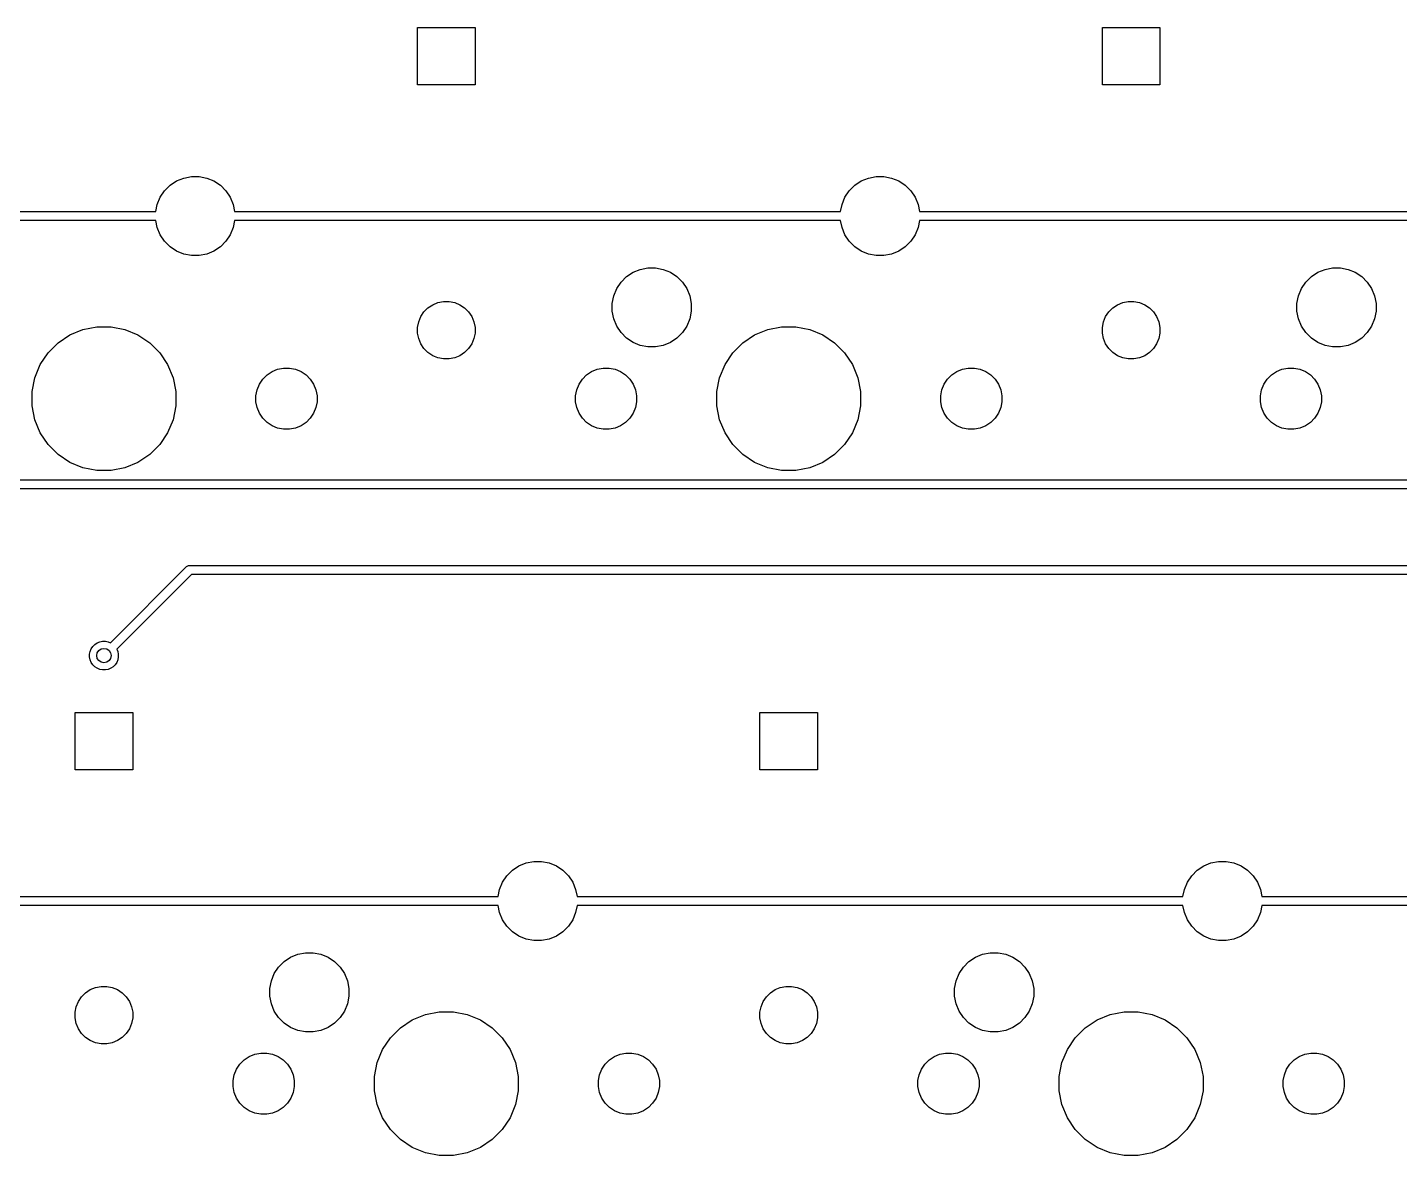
# Model space of a CAD drawing. Extents: x 0.4 to 33.6, y -21.6 to -0.4.
# Drawn here: x 5.541 to 7.044, y -2.985 to -1.75 of the extents above; entities that cross this region are included whole.
import ezdxf

# ---------------------------------------------------------------- set-up
doc = ezdxf.new("R2010")
doc.units = 0
doc.header["$MEASUREMENT"] = 0
doc.layers.add('BLACK', color=7, linetype='CONTINUOUS')

msp = doc.modelspace()

# ---------------------------------------------------------------- linework, layer by layer
at = {"layer": 'BLACK', "linetype": 'CONTINUOUS'}
for p, q in [((5.9685, -1.81275), (5.9685, -1.74975)), ((5.9685, -1.74975), (6.0315, -1.74975)), ((6.0315, -1.74975), (6.0315, -1.81275)), ((6.7185, -1.81275), (6.7185, -1.74975)), ((6.7185, -1.74975), (6.7815, -1.74975)), ((6.7815, -1.74975), (6.7815, -1.81275)), ((6.0315, -1.81275), (5.9685, -1.81275)), ((6.7815, -1.81275), (6.7185, -1.81275)), ((5.69136, -1.92864), (5.69739, -1.92261)), ((5.69739, -1.92261), (5.70449, -1.91787)), ((5.70449, -1.91787), (5.71237, -1.91461)), ((5.71237, -1.91461), (5.72073, -1.91294)), ((5.72073, -1.91294), (5.72927, -1.91294)), ((5.72927, -1.91294), (5.73763, -1.91461)), ((5.73763, -1.91461), (5.74551, -1.91787)), ((5.74551, -1.91787), (5.75261, -1.92261)), ((5.75261, -1.92261), (5.75864, -1.92864)), ((6.44136, -1.92864), (6.44739, -1.92261)), ((6.44739, -1.92261), (6.45449, -1.91787)), ((6.45449, -1.91787), (6.46237, -1.91461)), ((6.46237, -1.91461), (6.47073, -1.91294)), ((6.47073, -1.91294), (6.47927, -1.91294)), ((6.47927, -1.91294), (6.48763, -1.91461)), ((6.48763, -1.91461), (6.49551, -1.91787)), ((6.49551, -1.91787), (6.50261, -1.92261)), ((6.50261, -1.92261), (6.50864, -1.92864)), ((5.68336, -1.94362), (5.68662, -1.93574)), ((5.68662, -1.93574), (5.69136, -1.92864)), ((5.75864, -1.92864), (5.76338, -1.93574)), ((5.76338, -1.93574), (5.76664, -1.94362)), ((6.43336, -1.94362), (6.43662, -1.93574)), ((6.43662, -1.93574), (6.44136, -1.92864)), ((6.50864, -1.92864), (6.51338, -1.93574)), ((6.51338, -1.93574), (6.51664, -1.94362)), ((5.01818, -1.95133), (5.68182, -1.95133)), ((5.68182, -1.95133), (5.68336, -1.94362)), ((5.76664, -1.94362), (5.76818, -1.95133)), ((5.76818, -1.95133), (6.43182, -1.95133)), ((6.43182, -1.95133), (6.43336, -1.94362)), ((6.51664, -1.94362), (6.51818, -1.95133)), ((6.51818, -1.95133), (7.18182, -1.95133)), ((5.68182, -1.96117), (5.01818, -1.96117)), ((5.68336, -1.96888), (5.68182, -1.96117)), ((5.76818, -1.96117), (5.76664, -1.96888)), ((6.43182, -1.96117), (5.76818, -1.96117)), ((6.43336, -1.96888), (6.43182, -1.96117)), ((6.51818, -1.96117), (6.51664, -1.96888)), ((7.18182, -1.96117), (6.51818, -1.96117)), ((5.68662, -1.97676), (5.68336, -1.96888)), ((5.69136, -1.98386), (5.68662, -1.97676)), ((5.76338, -1.97676), (5.75864, -1.98386)), ((5.76664, -1.96888), (5.76338, -1.97676)), ((6.43662, -1.97676), (6.43336, -1.96888)), ((6.44136, -1.98386), (6.43662, -1.97676)), ((6.51338, -1.97676), (6.50864, -1.98386)), ((6.51664, -1.96888), (6.51338, -1.97676)), ((5.69739, -1.98989), (5.69136, -1.98386)), ((5.70449, -1.99463), (5.69739, -1.98989)), ((5.71237, -1.99789), (5.70449, -1.99463)), ((5.72073, -1.99956), (5.71237, -1.99789)), ((5.73763, -1.99789), (5.72927, -1.99956)), ((5.74551, -1.99463), (5.73763, -1.99789)), ((5.75261, -1.98989), (5.74551, -1.99463)), ((5.75864, -1.98386), (5.75261, -1.98989)), ((6.44739, -1.98989), (6.44136, -1.98386)), ((6.45449, -1.99463), (6.44739, -1.98989)), ((6.46237, -1.99789), (6.45449, -1.99463)), ((6.47073, -1.99956), (6.46237, -1.99789)), ((6.48763, -1.99789), (6.47927, -1.99956)), ((6.49551, -1.99463), (6.48763, -1.99789)), ((6.50261, -1.98989), (6.49551, -1.99463)), ((6.50864, -1.98386), (6.50261, -1.98989)), ((5.72927, -1.99956), (5.72073, -1.99956)), ((6.21237, -2.01461), (6.22073, -2.01294)), ((6.22073, -2.01294), (6.22927, -2.01294)), ((6.22927, -2.01294), (6.23763, -2.01461)), ((6.47927, -1.99956), (6.47073, -1.99956)), ((6.96237, -2.01461), (6.97073, -2.01294)), ((6.97073, -2.01294), (6.97927, -2.01294)), ((6.97927, -2.01294), (6.98763, -2.01461)), ((6.18662, -2.03574), (6.19136, -2.02864)), ((6.19136, -2.02864), (6.19739, -2.02261)), ((6.19739, -2.02261), (6.20449, -2.01787)), ((6.20449, -2.01787), (6.21237, -2.01461)), ((6.23763, -2.01461), (6.24551, -2.01787)), ((6.24551, -2.01787), (6.25261, -2.02261)), ((6.25261, -2.02261), (6.25864, -2.02864)), ((6.25864, -2.02864), (6.26338, -2.03574)), ((6.93662, -2.03574), (6.94136, -2.02864)), ((6.94136, -2.02864), (6.94739, -2.02261)), ((6.94739, -2.02261), (6.95449, -2.01787)), ((6.95449, -2.01787), (6.96237, -2.01461)), ((6.98763, -2.01461), (6.99551, -2.01787)), ((6.99551, -2.01787), (7.00261, -2.02261)), ((7.00261, -2.02261), (7.00864, -2.02864)), ((7.00864, -2.02864), (7.01338, -2.03574)), ((6.18169, -2.05198), (6.18336, -2.04362)), ((6.18336, -2.04362), (6.18662, -2.03574)), ((6.26338, -2.03574), (6.26664, -2.04362)), ((6.26664, -2.04362), (6.26831, -2.05198)), ((6.93169, -2.05198), (6.93336, -2.04362)), ((6.93336, -2.04362), (6.93662, -2.03574)), ((7.01338, -2.03574), (7.01664, -2.04362)), ((7.01664, -2.04362), (7.01831, -2.05198)), ((5.97554, -2.06117), (5.97992, -2.05679)), ((5.97992, -2.05679), (5.98508, -2.05334)), ((5.98508, -2.05334), (5.99081, -2.05096)), ((5.99081, -2.05096), (5.9969, -2.04975)), ((5.9969, -2.04975), (6.0031, -2.04975)), ((6.0031, -2.04975), (6.00919, -2.05096)), ((6.00919, -2.05096), (6.01492, -2.05334)), ((6.01492, -2.05334), (6.02008, -2.05679)), ((6.02008, -2.05679), (6.02446, -2.06117)), ((6.18169, -2.06052), (6.18169, -2.05198)), ((6.26831, -2.05198), (6.26831, -2.06052)), ((6.72554, -2.06117), (6.72992, -2.05679)), ((6.72992, -2.05679), (6.73508, -2.05334)), ((6.73508, -2.05334), (6.74081, -2.05096)), ((6.74081, -2.05096), (6.7469, -2.04975)), ((6.7469, -2.04975), (6.7531, -2.04975)), ((6.7531, -2.04975), (6.75919, -2.05096)), ((6.75919, -2.05096), (6.76492, -2.05334)), ((6.76492, -2.05334), (6.77008, -2.05679)), ((6.77008, -2.05679), (6.77446, -2.06117)), ((6.93169, -2.06052), (6.93169, -2.05198)), ((7.01831, -2.05198), (7.01831, -2.06052)), ((5.9685, -2.07815), (5.96971, -2.07206)), ((5.96971, -2.07206), (5.97209, -2.06633)), ((5.97209, -2.06633), (5.97554, -2.06117)), ((6.02446, -2.06117), (6.02791, -2.06633)), ((6.02791, -2.06633), (6.03029, -2.07206)), ((6.03029, -2.07206), (6.0315, -2.07815)), ((6.18336, -2.06888), (6.18169, -2.06052)), ((6.18662, -2.07676), (6.18336, -2.06888)), ((6.26664, -2.06888), (6.26338, -2.07676)), ((6.26831, -2.06052), (6.26664, -2.06888)), ((6.7185, -2.07815), (6.71971, -2.07206)), ((6.71971, -2.07206), (6.72209, -2.06633)), ((6.72209, -2.06633), (6.72554, -2.06117)), ((6.77446, -2.06117), (6.77791, -2.06633)), ((6.77791, -2.06633), (6.78029, -2.07206)), ((6.78029, -2.07206), (6.7815, -2.07815)), ((6.93336, -2.06888), (6.93169, -2.06052)), ((6.93662, -2.07676), (6.93336, -2.06888)), ((7.01664, -2.06888), (7.01338, -2.07676)), ((7.01831, -2.06052), (7.01664, -2.06888)), ((5.57481, -2.09509), (5.5877, -2.08647)), ((5.5877, -2.08647), (5.60203, -2.08054)), ((5.60203, -2.08054), (5.61724, -2.07751)), ((5.61724, -2.07751), (5.63276, -2.07751)), ((5.63276, -2.07751), (5.64797, -2.08054)), ((5.64797, -2.08054), (5.6623, -2.08647)), ((5.6623, -2.08647), (5.67519, -2.09509)), ((5.9685, -2.08435), (5.9685, -2.07815)), ((5.96971, -2.09044), (5.9685, -2.08435)), ((6.0315, -2.08435), (6.03029, -2.09044)), ((6.0315, -2.07815), (6.0315, -2.08435)), ((6.19136, -2.08386), (6.18662, -2.07676)), ((6.19739, -2.08989), (6.19136, -2.08386)), ((6.25864, -2.08386), (6.25261, -2.08989)), ((6.26338, -2.07676), (6.25864, -2.08386)), ((6.32481, -2.09509), (6.3377, -2.08647)), ((6.3377, -2.08647), (6.35203, -2.08054)), ((6.35203, -2.08054), (6.36724, -2.07751)), ((6.36724, -2.07751), (6.38276, -2.07751)), ((6.38276, -2.07751), (6.39797, -2.08054)), ((6.39797, -2.08054), (6.4123, -2.08647)), ((6.4123, -2.08647), (6.42519, -2.09509)), ((6.7185, -2.08435), (6.7185, -2.07815)), ((6.71971, -2.09044), (6.7185, -2.08435)), ((6.7815, -2.08435), (6.78029, -2.09044)), ((6.7815, -2.07815), (6.7815, -2.08435)), ((6.94136, -2.08386), (6.93662, -2.07676)), ((6.94739, -2.08989), (6.94136, -2.08386)), ((7.00864, -2.08386), (7.00261, -2.08989)), ((7.01338, -2.07676), (7.00864, -2.08386)), ((5.56384, -2.10606), (5.57481, -2.09509)), ((5.67519, -2.09509), (5.68616, -2.10606)), ((5.97209, -2.09617), (5.96971, -2.09044)), ((5.97554, -2.10133), (5.97209, -2.09617)), ((5.97992, -2.10571), (5.97554, -2.10133)), ((6.02446, -2.10133), (6.02008, -2.10571)), ((6.02791, -2.09617), (6.02446, -2.10133)), ((6.03029, -2.09044), (6.02791, -2.09617)), ((6.20449, -2.09463), (6.19739, -2.08989)), ((6.21237, -2.09789), (6.20449, -2.09463)), ((6.22073, -2.09956), (6.21237, -2.09789)), ((6.22927, -2.09956), (6.22073, -2.09956)), ((6.23763, -2.09789), (6.22927, -2.09956)), ((6.24551, -2.09463), (6.23763, -2.09789)), ((6.25261, -2.08989), (6.24551, -2.09463)), ((6.31384, -2.10606), (6.32481, -2.09509)), ((6.42519, -2.09509), (6.43616, -2.10606)), ((6.72209, -2.09617), (6.71971, -2.09044)), ((6.72554, -2.10133), (6.72209, -2.09617)), ((6.72992, -2.10571), (6.72554, -2.10133)), ((6.77446, -2.10133), (6.77008, -2.10571)), ((6.77791, -2.09617), (6.77446, -2.10133)), ((6.78029, -2.09044), (6.77791, -2.09617)), ((6.95449, -2.09463), (6.94739, -2.08989)), ((6.96237, -2.09789), (6.95449, -2.09463)), ((6.97073, -2.09956), (6.96237, -2.09789)), ((6.97927, -2.09956), (6.97073, -2.09956)), ((6.98763, -2.09789), (6.97927, -2.09956)), ((6.99551, -2.09463), (6.98763, -2.09789)), ((7.00261, -2.08989), (6.99551, -2.09463)), ((5.55522, -2.11895), (5.56384, -2.10606)), ((5.68616, -2.10606), (5.69478, -2.11895)), ((5.98508, -2.10916), (5.97992, -2.10571)), ((5.99081, -2.11154), (5.98508, -2.10916)), ((5.9969, -2.11275), (5.99081, -2.11154)), ((6.0031, -2.11275), (5.9969, -2.11275)), ((6.00919, -2.11154), (6.0031, -2.11275)), ((6.01492, -2.10916), (6.00919, -2.11154)), ((6.02008, -2.10571), (6.01492, -2.10916)), ((6.30522, -2.11895), (6.31384, -2.10606)), ((6.43616, -2.10606), (6.44478, -2.11895)), ((6.73508, -2.10916), (6.72992, -2.10571)), ((6.74081, -2.11154), (6.73508, -2.10916)), ((6.7469, -2.11275), (6.74081, -2.11154)), ((6.7531, -2.11275), (6.7469, -2.11275)), ((6.75919, -2.11154), (6.7531, -2.11275)), ((6.76492, -2.10916), (6.75919, -2.11154)), ((6.77008, -2.10571), (6.76492, -2.10916)), ((5.54626, -2.14849), (5.54929, -2.13328)), ((5.54929, -2.13328), (5.55522, -2.11895)), ((5.69478, -2.11895), (5.70071, -2.13328)), ((5.70071, -2.13328), (5.70374, -2.14849)), ((5.79901, -2.13492), (5.80367, -2.13026)), ((5.80367, -2.13026), (5.80915, -2.12659)), ((5.80915, -2.12659), (5.81524, -2.12407)), ((5.81524, -2.12407), (5.8217, -2.12279)), ((5.8217, -2.12279), (5.8283, -2.12279)), ((5.8283, -2.12279), (5.83476, -2.12407)), ((5.83476, -2.12407), (5.84085, -2.12659)), ((5.84085, -2.12659), (5.84633, -2.13026)), ((5.84633, -2.13026), (5.85099, -2.13492)), ((6.14901, -2.13492), (6.15367, -2.13026)), ((6.15367, -2.13026), (6.15915, -2.12659)), ((6.15915, -2.12659), (6.16524, -2.12407)), ((6.16524, -2.12407), (6.1717, -2.12279)), ((6.1717, -2.12279), (6.1783, -2.12279)), ((6.1783, -2.12279), (6.18476, -2.12407)), ((6.18476, -2.12407), (6.19085, -2.12659)), ((6.19085, -2.12659), (6.19633, -2.13026)), ((6.19633, -2.13026), (6.20099, -2.13492)), ((6.29626, -2.14849), (6.29929, -2.13328)), ((6.29929, -2.13328), (6.30522, -2.11895)), ((6.44478, -2.11895), (6.45071, -2.13328)), ((6.45071, -2.13328), (6.45374, -2.14849)), ((6.54901, -2.13492), (6.55367, -2.13026)), ((6.55367, -2.13026), (6.55915, -2.12659)), ((6.55915, -2.12659), (6.56524, -2.12407)), ((6.56524, -2.12407), (6.5717, -2.12279)), ((6.5717, -2.12279), (6.5783, -2.12279)), ((6.5783, -2.12279), (6.58476, -2.12407)), ((6.58476, -2.12407), (6.59085, -2.12659)), ((6.59085, -2.12659), (6.59633, -2.13026)), ((6.59633, -2.13026), (6.60099, -2.13492)), ((6.89901, -2.13492), (6.90367, -2.13026)), ((6.90367, -2.13026), (6.90915, -2.12659)), ((6.90915, -2.12659), (6.91524, -2.12407)), ((6.91524, -2.12407), (6.9217, -2.12279)), ((6.9217, -2.12279), (6.9283, -2.12279)), ((6.9283, -2.12279), (6.93476, -2.12407)), ((6.93476, -2.12407), (6.94085, -2.12659)), ((6.94085, -2.12659), (6.94633, -2.13026)), ((6.94633, -2.13026), (6.95099, -2.13492)), ((5.54626, -2.16401), (5.54626, -2.14849)), ((5.70374, -2.14849), (5.70374, -2.16401)), ((5.79154, -2.15295), (5.79282, -2.14649)), ((5.79282, -2.14649), (5.79534, -2.1404)), ((5.79534, -2.1404), (5.79901, -2.13492)), ((5.85099, -2.13492), (5.85466, -2.1404)), ((5.85466, -2.1404), (5.85718, -2.14649)), ((5.85718, -2.14649), (5.85846, -2.15295)), ((6.14154, -2.15295), (6.14282, -2.14649)), ((6.14282, -2.14649), (6.14534, -2.1404)), ((6.14534, -2.1404), (6.14901, -2.13492)), ((6.20099, -2.13492), (6.20466, -2.1404)), ((6.20466, -2.1404), (6.20718, -2.14649)), ((6.20718, -2.14649), (6.20846, -2.15295)), ((6.29626, -2.16401), (6.29626, -2.14849)), ((6.45374, -2.14849), (6.45374, -2.16401)), ((6.54154, -2.15295), (6.54282, -2.14649)), ((6.54282, -2.14649), (6.54534, -2.1404)), ((6.54534, -2.1404), (6.54901, -2.13492)), ((6.60099, -2.13492), (6.60466, -2.1404)), ((6.60466, -2.1404), (6.60718, -2.14649)), ((6.60718, -2.14649), (6.60846, -2.15295)), ((6.89154, -2.15295), (6.89282, -2.14649)), ((6.89282, -2.14649), (6.89534, -2.1404)), ((6.89534, -2.1404), (6.89901, -2.13492)), ((6.95099, -2.13492), (6.95466, -2.1404)), ((6.95466, -2.1404), (6.95718, -2.14649)), ((6.95718, -2.14649), (6.95846, -2.15295)), ((5.54929, -2.17922), (5.54626, -2.16401)), ((5.70374, -2.16401), (5.70071, -2.17922)), ((5.79154, -2.15955), (5.79154, -2.15295)), ((5.79282, -2.16601), (5.79154, -2.15955)), ((5.85846, -2.15955), (5.85718, -2.16601)), ((5.85846, -2.15295), (5.85846, -2.15955)), ((6.14154, -2.15955), (6.14154, -2.15295)), ((6.14282, -2.16601), (6.14154, -2.15955)), ((6.20846, -2.15955), (6.20718, -2.16601)), ((6.20846, -2.15295), (6.20846, -2.15955)), ((6.29929, -2.17922), (6.29626, -2.16401)), ((6.45374, -2.16401), (6.45071, -2.17922)), ((6.54154, -2.15955), (6.54154, -2.15295)), ((6.54282, -2.16601), (6.54154, -2.15955)), ((6.60846, -2.15955), (6.60718, -2.16601)), ((6.60846, -2.15295), (6.60846, -2.15955)), ((6.89154, -2.15955), (6.89154, -2.15295)), ((6.89282, -2.16601), (6.89154, -2.15955)), ((6.95846, -2.15955), (6.95718, -2.16601)), ((6.95846, -2.15295), (6.95846, -2.15955)), ((5.79534, -2.1721), (5.79282, -2.16601)), ((5.79901, -2.17758), (5.79534, -2.1721)), ((5.80367, -2.18224), (5.79901, -2.17758)), ((5.85099, -2.17758), (5.84633, -2.18224)), ((5.85466, -2.1721), (5.85099, -2.17758)), ((5.85718, -2.16601), (5.85466, -2.1721)), ((6.14534, -2.1721), (6.14282, -2.16601)), ((6.14901, -2.17758), (6.14534, -2.1721)), ((6.15367, -2.18224), (6.14901, -2.17758)), ((6.20099, -2.17758), (6.19633, -2.18224)), ((6.20466, -2.1721), (6.20099, -2.17758)), ((6.20718, -2.16601), (6.20466, -2.1721)), ((6.54534, -2.1721), (6.54282, -2.16601)), ((6.54901, -2.17758), (6.54534, -2.1721)), ((6.55367, -2.18224), (6.54901, -2.17758)), ((6.60099, -2.17758), (6.59633, -2.18224)), ((6.60466, -2.1721), (6.60099, -2.17758)), ((6.60718, -2.16601), (6.60466, -2.1721)), ((6.89534, -2.1721), (6.89282, -2.16601)), ((6.89901, -2.17758), (6.89534, -2.1721)), ((6.90367, -2.18224), (6.89901, -2.17758)), ((6.95099, -2.17758), (6.94633, -2.18224)), ((6.95466, -2.1721), (6.95099, -2.17758)), ((6.95718, -2.16601), (6.95466, -2.1721)), ((5.55522, -2.19355), (5.54929, -2.17922)), ((5.56384, -2.20644), (5.55522, -2.19355)), ((5.69478, -2.19355), (5.68616, -2.20644)), ((5.70071, -2.17922), (5.69478, -2.19355)), ((5.80915, -2.18591), (5.80367, -2.18224)), ((5.81524, -2.18843), (5.80915, -2.18591)), ((5.8217, -2.18971), (5.81524, -2.18843)), ((5.8283, -2.18971), (5.8217, -2.18971)), ((5.83476, -2.18843), (5.8283, -2.18971)), ((5.84085, -2.18591), (5.83476, -2.18843)), ((5.84633, -2.18224), (5.84085, -2.18591)), ((6.15915, -2.18591), (6.15367, -2.18224)), ((6.16524, -2.18843), (6.15915, -2.18591)), ((6.1717, -2.18971), (6.16524, -2.18843)), ((6.1783, -2.18971), (6.1717, -2.18971)), ((6.18476, -2.18843), (6.1783, -2.18971)), ((6.19085, -2.18591), (6.18476, -2.18843)), ((6.19633, -2.18224), (6.19085, -2.18591)), ((6.30522, -2.19355), (6.29929, -2.17922)), ((6.31384, -2.20644), (6.30522, -2.19355)), ((6.44478, -2.19355), (6.43616, -2.20644)), ((6.45071, -2.17922), (6.44478, -2.19355)), ((6.55915, -2.18591), (6.55367, -2.18224)), ((6.56524, -2.18843), (6.55915, -2.18591)), ((6.5717, -2.18971), (6.56524, -2.18843)), ((6.5783, -2.18971), (6.5717, -2.18971)), ((6.58476, -2.18843), (6.5783, -2.18971)), ((6.59085, -2.18591), (6.58476, -2.18843)), ((6.59633, -2.18224), (6.59085, -2.18591)), ((6.90915, -2.18591), (6.90367, -2.18224)), ((6.91524, -2.18843), (6.90915, -2.18591)), ((6.9217, -2.18971), (6.91524, -2.18843)), ((6.9283, -2.18971), (6.9217, -2.18971)), ((6.93476, -2.18843), (6.9283, -2.18971)), ((6.94085, -2.18591), (6.93476, -2.18843)), ((6.94633, -2.18224), (6.94085, -2.18591)), ((5.57481, -2.21741), (5.56384, -2.20644)), ((5.68616, -2.20644), (5.67519, -2.21741)), ((6.32481, -2.21741), (6.31384, -2.20644)), ((6.43616, -2.20644), (6.42519, -2.21741)), ((5.5877, -2.22603), (5.57481, -2.21741)), ((5.67519, -2.21741), (5.6623, -2.22603)), ((6.3377, -2.22603), (6.32481, -2.21741)), ((6.42519, -2.21741), (6.4123, -2.22603)), ((5.60203, -2.23196), (5.5877, -2.22603)), ((5.61724, -2.23499), (5.60203, -2.23196)), ((5.63276, -2.23499), (5.61724, -2.23499)), ((5.64797, -2.23196), (5.63276, -2.23499)), ((5.6623, -2.22603), (5.64797, -2.23196)), ((6.35203, -2.23196), (6.3377, -2.22603)), ((6.36724, -2.23499), (6.35203, -2.23196)), ((6.38276, -2.23499), (6.36724, -2.23499)), ((6.39797, -2.23196), (6.38276, -2.23499)), ((6.4123, -2.22603), (6.39797, -2.23196)), ((5.06274, -2.24508), (11.3435, -2.24508)), ((11.3417, -2.25492), (5.06454, -2.25492)), ((5.63213, -2.42341), (5.7151, -2.34044)), ((5.7151, -2.34044), (5.71525, -2.34025)), ((5.71525, -2.34025), (5.71544, -2.3401)), ((5.71544, -2.3401), (5.716, -2.33964)), ((5.716, -2.33964), (5.71686, -2.33918)), ((5.71686, -2.33918), (5.71694, -2.33916)), ((5.71694, -2.33916), (5.71779, -2.3389)), ((5.71779, -2.3389), (5.71851, -2.33883)), ((5.71851, -2.33883), (5.71875, -2.3388)), ((5.71851, -2.33883), (5.71851, -2.33883)), ((5.71875, -2.3388), (5.71899, -2.33883)), ((5.71899, -2.33883), (11.2578, -2.33883)), ((5.72079, -2.34867), (5.63909, -2.43037)), ((11.256, -2.34867), (5.72079, -2.34867)), ((5.60925, -2.43595), (5.60986, -2.43291)), ((5.60986, -2.43291), (5.61104, -2.43004)), ((5.61104, -2.43004), (5.61277, -2.42746)), ((5.61277, -2.42746), (5.61496, -2.42527)), ((5.61496, -2.42527), (5.61754, -2.42354)), ((5.61754, -2.42354), (5.62041, -2.42236)), ((5.62041, -2.42236), (5.62345, -2.42175)), ((5.62345, -2.42175), (5.62655, -2.42175)), ((5.62655, -2.42175), (5.62959, -2.42236)), ((5.62959, -2.42236), (5.63213, -2.42341)), ((5.63909, -2.43037), (5.64014, -2.43291)), ((5.64014, -2.43291), (5.64075, -2.43595)), ((5.60925, -2.43905), (5.60925, -2.43595)), ((5.60986, -2.44209), (5.60925, -2.43905)), ((5.61104, -2.44496), (5.60986, -2.44209)), ((5.61277, -2.44754), (5.61104, -2.44496)), ((5.61496, -2.44973), (5.61277, -2.44754)), ((5.63723, -2.44754), (5.63504, -2.44973)), ((5.63896, -2.44496), (5.63723, -2.44754)), ((5.64014, -2.44209), (5.63896, -2.44496)), ((5.64075, -2.43905), (5.64014, -2.44209)), ((5.64075, -2.43595), (5.64075, -2.43905)), ((5.61754, -2.45146), (5.61496, -2.44973)), ((5.62041, -2.45264), (5.61754, -2.45146)), ((5.62345, -2.45325), (5.62041, -2.45264)), ((5.62655, -2.45325), (5.62345, -2.45325)), ((5.62959, -2.45264), (5.62655, -2.45325)), ((5.63246, -2.45146), (5.62959, -2.45264)), ((5.63504, -2.44973), (5.63246, -2.45146)), ((5.5935, -2.56275), (5.5935, -2.49975)), ((5.5935, -2.49975), (5.6565, -2.49975)), ((5.6565, -2.49975), (5.6565, -2.56275)), ((6.3435, -2.56275), (6.3435, -2.49975)), ((6.3435, -2.49975), (6.4065, -2.49975)), ((6.4065, -2.49975), (6.4065, -2.56275)), ((5.6565, -2.56275), (5.5935, -2.56275)), ((6.4065, -2.56275), (6.3435, -2.56275)), ((6.06636, -2.67864), (6.07239, -2.67261)), ((6.07239, -2.67261), (6.07949, -2.66787)), ((6.07949, -2.66787), (6.08737, -2.66461)), ((6.08737, -2.66461), (6.09573, -2.66294)), ((6.09573, -2.66294), (6.10427, -2.66294)), ((6.10427, -2.66294), (6.11263, -2.66461)), ((6.11263, -2.66461), (6.12051, -2.66787)), ((6.12051, -2.66787), (6.12761, -2.67261)), ((6.12761, -2.67261), (6.13364, -2.67864)), ((6.81636, -2.67864), (6.82239, -2.67261)), ((6.82239, -2.67261), (6.82949, -2.66787)), ((6.82949, -2.66787), (6.83737, -2.66461)), ((6.83737, -2.66461), (6.84573, -2.66294)), ((6.84573, -2.66294), (6.85427, -2.66294)), ((6.85427, -2.66294), (6.86263, -2.66461)), ((6.86263, -2.66461), (6.87051, -2.66787)), ((6.87051, -2.66787), (6.87761, -2.67261)), ((6.87761, -2.67261), (6.88364, -2.67864)), ((6.05836, -2.69362), (6.06162, -2.68574)), ((6.06162, -2.68574), (6.06636, -2.67864)), ((6.13364, -2.67864), (6.13838, -2.68574)), ((6.13838, -2.68574), (6.14164, -2.69362)), ((6.80836, -2.69362), (6.81162, -2.68574)), ((6.81162, -2.68574), (6.81636, -2.67864)), ((6.88364, -2.67864), (6.88838, -2.68574)), ((6.88838, -2.68574), (6.89164, -2.69362)), ((5.39318, -2.70133), (6.05682, -2.70133)), ((6.05682, -2.70133), (6.05836, -2.69362)), ((6.14164, -2.69362), (6.14318, -2.70133)), ((6.14318, -2.70133), (6.80682, -2.70133)), ((6.80682, -2.70133), (6.80836, -2.69362)), ((6.89164, -2.69362), (6.89318, -2.70133)), ((6.89318, -2.70133), (7.55682, -2.70133)), ((6.05682, -2.71117), (5.39318, -2.71117)), ((6.05836, -2.71888), (6.05682, -2.71117)), ((6.06162, -2.72676), (6.05836, -2.71888)), ((6.14164, -2.71888), (6.13838, -2.72676)), ((6.14318, -2.71117), (6.14164, -2.71888)), ((6.80682, -2.71117), (6.14318, -2.71117)), ((6.80836, -2.71888), (6.80682, -2.71117)), ((6.81162, -2.72676), (6.80836, -2.71888)), ((6.89164, -2.71888), (6.88838, -2.72676)), ((6.89318, -2.71117), (6.89164, -2.71888)), ((7.55682, -2.71117), (6.89318, -2.71117)), ((6.06636, -2.73386), (6.06162, -2.72676)), ((6.07239, -2.73989), (6.06636, -2.73386)), ((6.13364, -2.73386), (6.12761, -2.73989)), ((6.13838, -2.72676), (6.13364, -2.73386)), ((6.81636, -2.73386), (6.81162, -2.72676)), ((6.82239, -2.73989), (6.81636, -2.73386)), ((6.88364, -2.73386), (6.87761, -2.73989)), ((6.88838, -2.72676), (6.88364, -2.73386)), ((6.07949, -2.74463), (6.07239, -2.73989)), ((6.08737, -2.74789), (6.07949, -2.74463)), ((6.09573, -2.74956), (6.08737, -2.74789)), ((6.10427, -2.74956), (6.09573, -2.74956)), ((6.11263, -2.74789), (6.10427, -2.74956)), ((6.12051, -2.74463), (6.11263, -2.74789)), ((6.12761, -2.73989), (6.12051, -2.74463)), ((6.82949, -2.74463), (6.82239, -2.73989)), ((6.83737, -2.74789), (6.82949, -2.74463)), ((6.84573, -2.74956), (6.83737, -2.74789)), ((6.85427, -2.74956), (6.84573, -2.74956)), ((6.86263, -2.74789), (6.85427, -2.74956)), ((6.87051, -2.74463), (6.86263, -2.74789)), ((6.87761, -2.73989), (6.87051, -2.74463)), ((5.82949, -2.76787), (5.83737, -2.76461)), ((5.83737, -2.76461), (5.84573, -2.76294)), ((5.84573, -2.76294), (5.85427, -2.76294)), ((5.85427, -2.76294), (5.86263, -2.76461)), ((5.86263, -2.76461), (5.87051, -2.76787)), ((6.57949, -2.76787), (6.58737, -2.76461)), ((6.58737, -2.76461), (6.59573, -2.76294)), ((6.59573, -2.76294), (6.60427, -2.76294)), ((6.60427, -2.76294), (6.61263, -2.76461)), ((6.61263, -2.76461), (6.62051, -2.76787)), ((5.81162, -2.78574), (5.81636, -2.77864)), ((5.81636, -2.77864), (5.82239, -2.77261)), ((5.82239, -2.77261), (5.82949, -2.76787)), ((5.87051, -2.76787), (5.87761, -2.77261)), ((5.87761, -2.77261), (5.88364, -2.77864)), ((5.88364, -2.77864), (5.88838, -2.78574)), ((6.56162, -2.78574), (6.56636, -2.77864)), ((6.56636, -2.77864), (6.57239, -2.77261)), ((6.57239, -2.77261), (6.57949, -2.76787)), ((6.62051, -2.76787), (6.62761, -2.77261)), ((6.62761, -2.77261), (6.63364, -2.77864)), ((6.63364, -2.77864), (6.63838, -2.78574)), ((5.80669, -2.80198), (5.80836, -2.79362)), ((5.80836, -2.79362), (5.81162, -2.78574)), ((5.88838, -2.78574), (5.89164, -2.79362)), ((5.89164, -2.79362), (5.89331, -2.80198)), ((6.55669, -2.80198), (6.55836, -2.79362)), ((6.55836, -2.79362), (6.56162, -2.78574)), ((6.63838, -2.78574), (6.64164, -2.79362)), ((6.64164, -2.79362), (6.64331, -2.80198)), ((5.60054, -2.81117), (5.60492, -2.80679)), ((5.60492, -2.80679), (5.61008, -2.80334)), ((5.61008, -2.80334), (5.61581, -2.80096)), ((5.61581, -2.80096), (5.6219, -2.79975)), ((5.6219, -2.79975), (5.6281, -2.79975)), ((5.6281, -2.79975), (5.63419, -2.80096)), ((5.63419, -2.80096), (5.63992, -2.80334)), ((5.63992, -2.80334), (5.64508, -2.80679)), ((5.64508, -2.80679), (5.64946, -2.81117)), ((5.80669, -2.81052), (5.80669, -2.80198)), ((5.89331, -2.80198), (5.89331, -2.81052)), ((6.35054, -2.81117), (6.35492, -2.80679)), ((6.35492, -2.80679), (6.36008, -2.80334)), ((6.36008, -2.80334), (6.36581, -2.80096)), ((6.36581, -2.80096), (6.3719, -2.79975)), ((6.3719, -2.79975), (6.3781, -2.79975)), ((6.3781, -2.79975), (6.38419, -2.80096)), ((6.38419, -2.80096), (6.38992, -2.80334)), ((6.38992, -2.80334), (6.39508, -2.80679)), ((6.39508, -2.80679), (6.39946, -2.81117)), ((6.55669, -2.81052), (6.55669, -2.80198)), ((6.64331, -2.80198), (6.64331, -2.81052)), ((5.5935, -2.82815), (5.59471, -2.82206)), ((5.59471, -2.82206), (5.59709, -2.81633)), ((5.59709, -2.81633), (5.60054, -2.81117)), ((5.64946, -2.81117), (5.65291, -2.81633)), ((5.65291, -2.81633), (5.65529, -2.82206)), ((5.65529, -2.82206), (5.6565, -2.82815)), ((5.80836, -2.81888), (5.80669, -2.81052)), ((5.81162, -2.82676), (5.80836, -2.81888)), ((5.89164, -2.81888), (5.88838, -2.82676)), ((5.89331, -2.81052), (5.89164, -2.81888)), ((6.3435, -2.82815), (6.34471, -2.82206)), ((6.34471, -2.82206), (6.34709, -2.81633)), ((6.34709, -2.81633), (6.35054, -2.81117)), ((6.39946, -2.81117), (6.40291, -2.81633)), ((6.40291, -2.81633), (6.40529, -2.82206)), ((6.40529, -2.82206), (6.4065, -2.82815)), ((6.55836, -2.81888), (6.55669, -2.81052)), ((6.56162, -2.82676), (6.55836, -2.81888)), ((6.64164, -2.81888), (6.63838, -2.82676)), ((6.64331, -2.81052), (6.64164, -2.81888)), ((5.5935, -2.83435), (5.5935, -2.82815)), ((5.59471, -2.84044), (5.5935, -2.83435)), ((5.6565, -2.83435), (5.65529, -2.84044)), ((5.6565, -2.82815), (5.6565, -2.83435)), ((5.81636, -2.83386), (5.81162, -2.82676)), ((5.82239, -2.83989), (5.81636, -2.83386)), ((5.82949, -2.84463), (5.82239, -2.83989)), ((5.87761, -2.83989), (5.87051, -2.84463)), ((5.88364, -2.83386), (5.87761, -2.83989)), ((5.88838, -2.82676), (5.88364, -2.83386)), ((5.94981, -2.84509), (5.9627, -2.83647)), ((5.9627, -2.83647), (5.97703, -2.83054)), ((5.97703, -2.83054), (5.99224, -2.82751)), ((5.99224, -2.82751), (6.00776, -2.82751)), ((6.00776, -2.82751), (6.02297, -2.83054)), ((6.02297, -2.83054), (6.0373, -2.83647)), ((6.0373, -2.83647), (6.05019, -2.84509)), ((6.3435, -2.83435), (6.3435, -2.82815)), ((6.34471, -2.84044), (6.3435, -2.83435)), ((6.4065, -2.83435), (6.40529, -2.84044)), ((6.4065, -2.82815), (6.4065, -2.83435)), ((6.56636, -2.83386), (6.56162, -2.82676)), ((6.57239, -2.83989), (6.56636, -2.83386)), ((6.57949, -2.84463), (6.57239, -2.83989)), ((6.62761, -2.83989), (6.62051, -2.84463)), ((6.63364, -2.83386), (6.62761, -2.83989)), ((6.63838, -2.82676), (6.63364, -2.83386)), ((6.69981, -2.84509), (6.7127, -2.83647)), ((6.7127, -2.83647), (6.72703, -2.83054)), ((6.72703, -2.83054), (6.74224, -2.82751)), ((6.74224, -2.82751), (6.75776, -2.82751)), ((6.75776, -2.82751), (6.77297, -2.83054)), ((6.77297, -2.83054), (6.7873, -2.83647)), ((6.7873, -2.83647), (6.80019, -2.84509)), ((5.59709, -2.84617), (5.59471, -2.84044)), ((5.60054, -2.85133), (5.59709, -2.84617)), ((5.60492, -2.85571), (5.60054, -2.85133)), ((5.64946, -2.85133), (5.64508, -2.85571)), ((5.65291, -2.84617), (5.64946, -2.85133)), ((5.65529, -2.84044), (5.65291, -2.84617)), ((5.83737, -2.84789), (5.82949, -2.84463)), ((5.84573, -2.84956), (5.83737, -2.84789)), ((5.85427, -2.84956), (5.84573, -2.84956)), ((5.86263, -2.84789), (5.85427, -2.84956)), ((5.87051, -2.84463), (5.86263, -2.84789)), ((5.93884, -2.85606), (5.94981, -2.84509)), ((6.05019, -2.84509), (6.06116, -2.85606)), ((6.34709, -2.84617), (6.34471, -2.84044)), ((6.35054, -2.85133), (6.34709, -2.84617)), ((6.35492, -2.85571), (6.35054, -2.85133)), ((6.39946, -2.85133), (6.39508, -2.85571)), ((6.40291, -2.84617), (6.39946, -2.85133)), ((6.40529, -2.84044), (6.40291, -2.84617)), ((6.58737, -2.84789), (6.57949, -2.84463)), ((6.59573, -2.84956), (6.58737, -2.84789)), ((6.60427, -2.84956), (6.59573, -2.84956)), ((6.61263, -2.84789), (6.60427, -2.84956)), ((6.62051, -2.84463), (6.61263, -2.84789)), ((6.68884, -2.85606), (6.69981, -2.84509)), ((6.80019, -2.84509), (6.81116, -2.85606)), ((5.61008, -2.85916), (5.60492, -2.85571)), ((5.61581, -2.86154), (5.61008, -2.85916)), ((5.6219, -2.86275), (5.61581, -2.86154)), ((5.6281, -2.86275), (5.6219, -2.86275)), ((5.63419, -2.86154), (5.6281, -2.86275)), ((5.63992, -2.85916), (5.63419, -2.86154)), ((5.64508, -2.85571), (5.63992, -2.85916)), ((5.92429, -2.88328), (5.93022, -2.86895)), ((5.93022, -2.86895), (5.93884, -2.85606)), ((6.06116, -2.85606), (6.06978, -2.86895)), ((6.06978, -2.86895), (6.07571, -2.88328)), ((6.36008, -2.85916), (6.35492, -2.85571)), ((6.36581, -2.86154), (6.36008, -2.85916)), ((6.3719, -2.86275), (6.36581, -2.86154)), ((6.3781, -2.86275), (6.3719, -2.86275)), ((6.38419, -2.86154), (6.3781, -2.86275)), ((6.38992, -2.85916), (6.38419, -2.86154)), ((6.39508, -2.85571), (6.38992, -2.85916)), ((6.67429, -2.88328), (6.68022, -2.86895)), ((6.68022, -2.86895), (6.68884, -2.85606)), ((6.81116, -2.85606), (6.81978, -2.86895)), ((6.81978, -2.86895), (6.82571, -2.88328)), ((5.77034, -2.8904), (5.77401, -2.88492)), ((5.77401, -2.88492), (5.77867, -2.88026)), ((5.77867, -2.88026), (5.78415, -2.87659)), ((5.78415, -2.87659), (5.79024, -2.87407)), ((5.79024, -2.87407), (5.7967, -2.87279)), ((5.7967, -2.87279), (5.8033, -2.87279)), ((5.8033, -2.87279), (5.80976, -2.87407)), ((5.80976, -2.87407), (5.81585, -2.87659)), ((5.81585, -2.87659), (5.82133, -2.88026)), ((5.82133, -2.88026), (5.82599, -2.88492)), ((5.82599, -2.88492), (5.82966, -2.8904)), ((5.92126, -2.89849), (5.92429, -2.88328)), ((6.07571, -2.88328), (6.07874, -2.89849)), ((6.17034, -2.8904), (6.17401, -2.88492)), ((6.17401, -2.88492), (6.17867, -2.88026)), ((6.17867, -2.88026), (6.18415, -2.87659)), ((6.18415, -2.87659), (6.19024, -2.87407)), ((6.19024, -2.87407), (6.1967, -2.87279)), ((6.1967, -2.87279), (6.2033, -2.87279)), ((6.2033, -2.87279), (6.20976, -2.87407)), ((6.20976, -2.87407), (6.21585, -2.87659)), ((6.21585, -2.87659), (6.22133, -2.88026)), ((6.22133, -2.88026), (6.22599, -2.88492)), ((6.22599, -2.88492), (6.22966, -2.8904)), ((6.52034, -2.8904), (6.52401, -2.88492)), ((6.52401, -2.88492), (6.52867, -2.88026)), ((6.52867, -2.88026), (6.53415, -2.87659)), ((6.53415, -2.87659), (6.54024, -2.87407)), ((6.54024, -2.87407), (6.5467, -2.87279)), ((6.5467, -2.87279), (6.5533, -2.87279)), ((6.5533, -2.87279), (6.55976, -2.87407)), ((6.55976, -2.87407), (6.56585, -2.87659)), ((6.56585, -2.87659), (6.57133, -2.88026)), ((6.57133, -2.88026), (6.57599, -2.88492)), ((6.57599, -2.88492), (6.57966, -2.8904)), ((6.67126, -2.89849), (6.67429, -2.88328)), ((6.82571, -2.88328), (6.82874, -2.89849)), ((6.92034, -2.8904), (6.92401, -2.88492)), ((6.92401, -2.88492), (6.92867, -2.88026)), ((6.92867, -2.88026), (6.93415, -2.87659)), ((6.93415, -2.87659), (6.94024, -2.87407)), ((6.94024, -2.87407), (6.9467, -2.87279)), ((6.9467, -2.87279), (6.9533, -2.87279)), ((6.9533, -2.87279), (6.95976, -2.87407)), ((6.95976, -2.87407), (6.96585, -2.87659)), ((6.96585, -2.87659), (6.97133, -2.88026)), ((6.97133, -2.88026), (6.97599, -2.88492)), ((6.97599, -2.88492), (6.97966, -2.8904)), ((5.76654, -2.90295), (5.76782, -2.89649)), ((5.76782, -2.89649), (5.77034, -2.8904)), ((5.82966, -2.8904), (5.83218, -2.89649)), ((5.83218, -2.89649), (5.83346, -2.90295)), ((5.92126, -2.91401), (5.92126, -2.89849)), ((6.07874, -2.89849), (6.07874, -2.91401)), ((6.16654, -2.90295), (6.16782, -2.89649)), ((6.16782, -2.89649), (6.17034, -2.8904)), ((6.22966, -2.8904), (6.23218, -2.89649)), ((6.23218, -2.89649), (6.23346, -2.90295)), ((6.51654, -2.90295), (6.51782, -2.89649)), ((6.51782, -2.89649), (6.52034, -2.8904)), ((6.57966, -2.8904), (6.58218, -2.89649)), ((6.58218, -2.89649), (6.58346, -2.90295)), ((6.67126, -2.91401), (6.67126, -2.89849)), ((6.82874, -2.89849), (6.82874, -2.91401)), ((6.91654, -2.90295), (6.91782, -2.89649)), ((6.91782, -2.89649), (6.92034, -2.8904)), ((6.97966, -2.8904), (6.98218, -2.89649)), ((6.98218, -2.89649), (6.98346, -2.90295)), ((5.76654, -2.90955), (5.76654, -2.90295)), ((5.76782, -2.91601), (5.76654, -2.90955)), ((5.83346, -2.90955), (5.83218, -2.91601)), ((5.83346, -2.90295), (5.83346, -2.90955)), ((5.92429, -2.92922), (5.92126, -2.91401)), ((6.07874, -2.91401), (6.07571, -2.92922)), ((6.16654, -2.90955), (6.16654, -2.90295)), ((6.16782, -2.91601), (6.16654, -2.90955)), ((6.23346, -2.90955), (6.23218, -2.91601)), ((6.23346, -2.90295), (6.23346, -2.90955)), ((6.51654, -2.90955), (6.51654, -2.90295)), ((6.51782, -2.91601), (6.51654, -2.90955)), ((6.58346, -2.90955), (6.58218, -2.91601)), ((6.58346, -2.90295), (6.58346, -2.90955)), ((6.67429, -2.92922), (6.67126, -2.91401)), ((6.82874, -2.91401), (6.82571, -2.92922)), ((6.91654, -2.90955), (6.91654, -2.90295)), ((6.91782, -2.91601), (6.91654, -2.90955)), ((6.98346, -2.90955), (6.98218, -2.91601)), ((6.98346, -2.90295), (6.98346, -2.90955)), ((5.77034, -2.9221), (5.76782, -2.91601)), ((5.77401, -2.92758), (5.77034, -2.9221)), ((5.77867, -2.93224), (5.77401, -2.92758)), ((5.82599, -2.92758), (5.82133, -2.93224)), ((5.82966, -2.9221), (5.82599, -2.92758)), ((5.83218, -2.91601), (5.82966, -2.9221)), ((5.93022, -2.94355), (5.92429, -2.92922)), ((6.07571, -2.92922), (6.06978, -2.94355)), ((6.17034, -2.9221), (6.16782, -2.91601)), ((6.17401, -2.92758), (6.17034, -2.9221)), ((6.17867, -2.93224), (6.17401, -2.92758)), ((6.22599, -2.92758), (6.22133, -2.93224)), ((6.22966, -2.9221), (6.22599, -2.92758)), ((6.23218, -2.91601), (6.22966, -2.9221)), ((6.52034, -2.9221), (6.51782, -2.91601)), ((6.52401, -2.92758), (6.52034, -2.9221)), ((6.52867, -2.93224), (6.52401, -2.92758)), ((6.57599, -2.92758), (6.57133, -2.93224)), ((6.57966, -2.9221), (6.57599, -2.92758)), ((6.58218, -2.91601), (6.57966, -2.9221)), ((6.68022, -2.94355), (6.67429, -2.92922)), ((6.82571, -2.92922), (6.81978, -2.94355)), ((6.92034, -2.9221), (6.91782, -2.91601)), ((6.92401, -2.92758), (6.92034, -2.9221)), ((6.92867, -2.93224), (6.92401, -2.92758)), ((6.97599, -2.92758), (6.97133, -2.93224)), ((6.97966, -2.9221), (6.97599, -2.92758)), ((6.98218, -2.91601), (6.97966, -2.9221)), ((5.78415, -2.93591), (5.77867, -2.93224)), ((5.79024, -2.93843), (5.78415, -2.93591)), ((5.7967, -2.93971), (5.79024, -2.93843)), ((5.8033, -2.93971), (5.7967, -2.93971)), ((5.80976, -2.93843), (5.8033, -2.93971)), ((5.81585, -2.93591), (5.80976, -2.93843)), ((5.82133, -2.93224), (5.81585, -2.93591)), ((5.93884, -2.95644), (5.93022, -2.94355)), ((6.06978, -2.94355), (6.06116, -2.95644)), ((6.18415, -2.93591), (6.17867, -2.93224)), ((6.19024, -2.93843), (6.18415, -2.93591)), ((6.1967, -2.93971), (6.19024, -2.93843)), ((6.2033, -2.93971), (6.1967, -2.93971)), ((6.20976, -2.93843), (6.2033, -2.93971)), ((6.21585, -2.93591), (6.20976, -2.93843)), ((6.22133, -2.93224), (6.21585, -2.93591)), ((6.53415, -2.93591), (6.52867, -2.93224)), ((6.54024, -2.93843), (6.53415, -2.93591)), ((6.5467, -2.93971), (6.54024, -2.93843)), ((6.5533, -2.93971), (6.5467, -2.93971)), ((6.55976, -2.93843), (6.5533, -2.93971)), ((6.56585, -2.93591), (6.55976, -2.93843)), ((6.57133, -2.93224), (6.56585, -2.93591)), ((6.68884, -2.95644), (6.68022, -2.94355)), ((6.81978, -2.94355), (6.81116, -2.95644)), ((6.93415, -2.93591), (6.92867, -2.93224)), ((6.94024, -2.93843), (6.93415, -2.93591)), ((6.9467, -2.93971), (6.94024, -2.93843)), ((6.9533, -2.93971), (6.9467, -2.93971)), ((6.95976, -2.93843), (6.9533, -2.93971)), ((6.96585, -2.93591), (6.95976, -2.93843)), ((6.97133, -2.93224), (6.96585, -2.93591)), ((5.94981, -2.96741), (5.93884, -2.95644)), ((6.06116, -2.95644), (6.05019, -2.96741)), ((6.69981, -2.96741), (6.68884, -2.95644)), ((6.81116, -2.95644), (6.80019, -2.96741)), ((5.9627, -2.97603), (5.94981, -2.96741)), ((6.05019, -2.96741), (6.0373, -2.97603)), ((6.7127, -2.97603), (6.69981, -2.96741)), ((6.80019, -2.96741), (6.7873, -2.97603)), ((5.97703, -2.98196), (5.9627, -2.97603)), ((5.99224, -2.98499), (5.97703, -2.98196)), ((6.00776, -2.98499), (5.99224, -2.98499)), ((6.02297, -2.98196), (6.00776, -2.98499)), ((6.0373, -2.97603), (6.02297, -2.98196)), ((6.72703, -2.98196), (6.7127, -2.97603)), ((6.74224, -2.98499), (6.72703, -2.98196)), ((6.75776, -2.98499), (6.74224, -2.98499)), ((6.77297, -2.98196), (6.75776, -2.98499)), ((6.7873, -2.97603), (6.77297, -2.98196))]:
    msp.add_line(p, q, dxfattribs=at)
at = {"layer": 'BLACK'}
msp.add_circle((5.625, -2.4375), 0.007874, dxfattribs=at)

doc.saveas('drawing.dxf')
